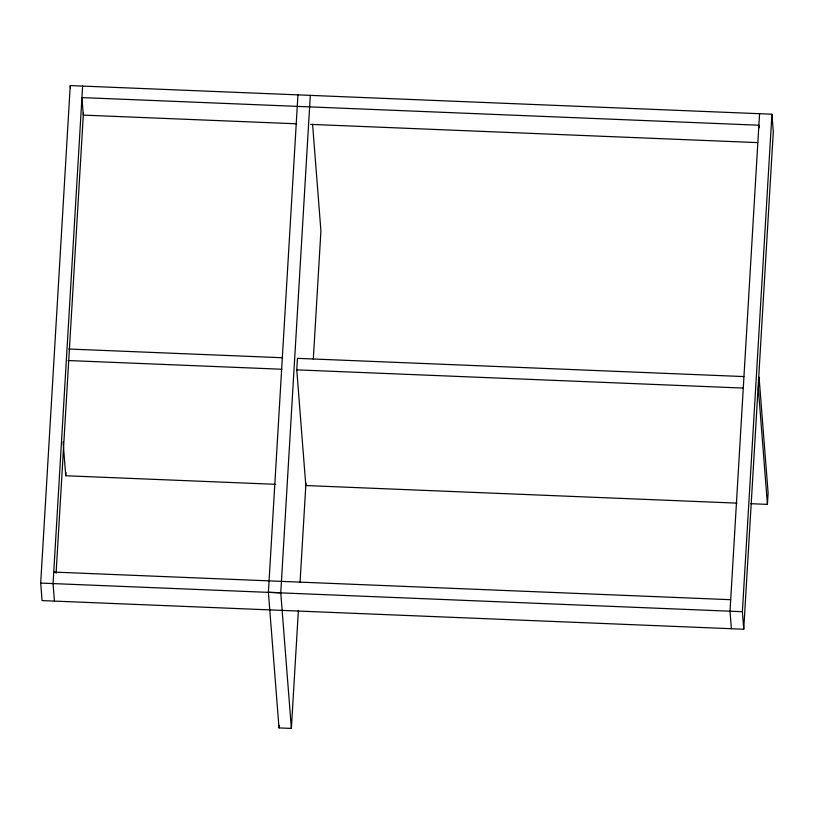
<?xml version="1.0" encoding="UTF-8"?>
<svg xmlns="http://www.w3.org/2000/svg" width="814" height="814" viewBox="0 0 814 814"><rect width="100%" height="100%" fill="white"/><g stroke="black" fill="none" stroke-linecap="round" stroke-linejoin="round"><path stroke-width="1.22" d="M40.7 583.078L70.258 85.582L771.926 114.214L773.3 131.726L743.742 629.222L42.074 600.6L40.7 583.078L742.378 611.711L743.742 629.222M82.621 86.091L53.063 583.587L54.436 601.098M56.095 573.178L83.466 112.485M275.743 484.32L65.741 475.752L65.944 472.293M298.382 610.388L291.371 728.418L279.009 727.909L268.396 592.246L297.955 94.75M291.371 728.418L280.759 592.755L310.317 95.258M736.975 503.133L305.81 485.541L296.774 369.861L297.456 358.353L743.843 376.567M279.009 727.909L279.151 725.376M300.04 582.468L305.952 483.241M313.309 359.096L320.919 230.922L312.596 124.42M759.564 113.706L730.016 611.202L731.379 628.723M742.378 611.711L771.926 114.214M767.419 504.375L768.101 492.867L759.055 377.187L758.373 388.695L767.419 504.375L750.925 503.703M296.672 123.809L83.303 115.11L81.939 97.588L758.882 125.214L759.075 127.717M310.653 124.379L757.712 142.623M68.763 349.023L282.56 357.743M68.081 360.531L281.878 369.251M296.774 369.861L743.151 388.075M53.744 572.079L730.697 599.704M268.396 592.246L280.759 592.755M70.258 85.582L70.452 88.085M63.085 441.799L65.741 475.752"/></g></svg>
